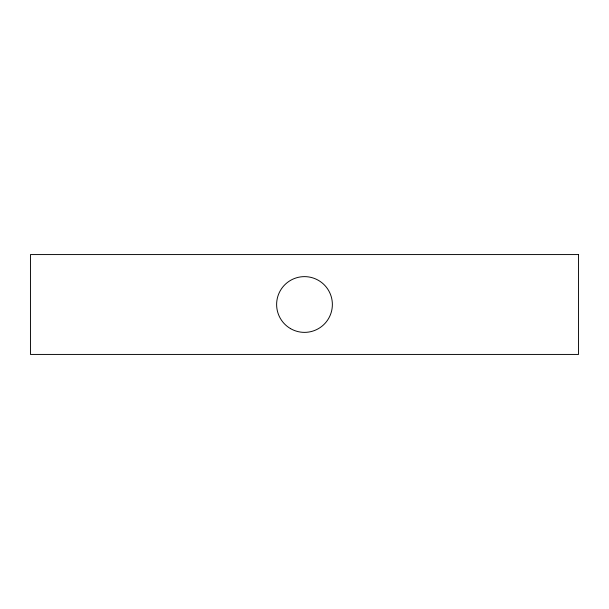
<?xml version="1.0" encoding="UTF-8"?>
<svg xmlns="http://www.w3.org/2000/svg" width="609" height="609" viewBox="0 0 609 609"><rect width="100%" height="100%" fill="white"/><g stroke="black" fill="none" stroke-linecap="round" stroke-linejoin="round"><path stroke-width="0.91" d="M578.55 254.57L30.45 254.57L30.45 354.43L578.55 354.43L578.55 254.57M290.562 328.639A27.869 27.869 0 0 0 332.369 304.5A27.869 27.869 0 0 0 290.562 280.361A27.869 27.869 0 0 0 290.562 328.639"/></g></svg>
